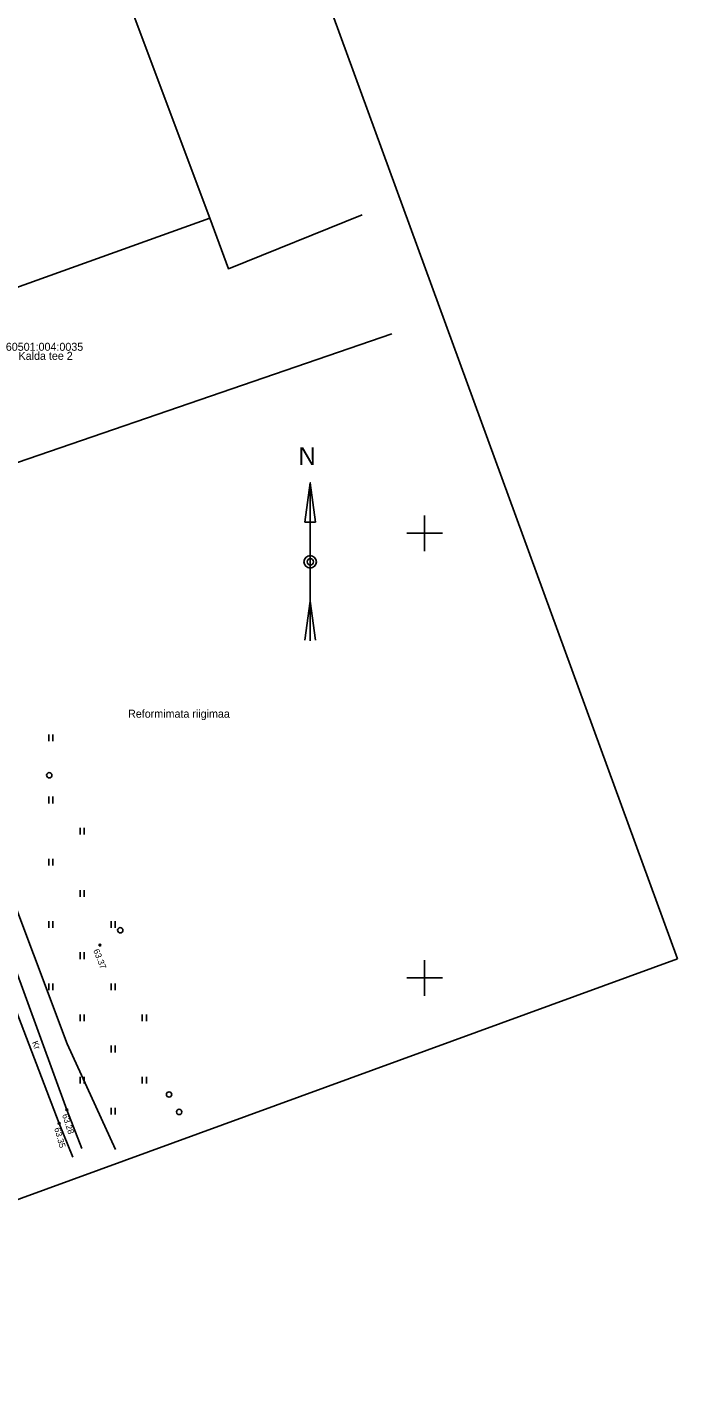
# Model space of a CAD drawing. Extents: x 635365 to 635628, y 6468353 to 6468757.
# Drawn here: x 635555.4 to 635628.4, y 6468353.1 to 6468506.9 of the extents above; entities that cross this region are included whole.
import ezdxf

# ---------------------------------------------------------------- set-up
doc = ezdxf.new("R2010")
doc.units = 0
for name, color, linetype in [('HALJASTUS', 7, 'Continuous'), ('KORGUS', 7, 'Continuous'), ('PIIR', 7, 'Continuous'), ('TEE', 7, 'Continuous'), ('VORK', 7, 'Continuous'), ('VORMISTUS', 7, 'Continuous')]:
    doc.layers.add(name, color=color, linetype=linetype)

msp = doc.modelspace()

# ---------------------------------------------------------------- linework, layer by layer
at = {"layer": 'HALJASTUS'}
for p, q in [((635557.77, 6468427.38), (635557.77, 6468426.62)), ((635558.23, 6468427.38), (635558.23, 6468426.62)), ((635557.77, 6468420.38), (635557.77, 6468419.62)), ((635558.23, 6468420.38), (635558.23, 6468419.62)), ((635561.27, 6468416.88), (635561.27, 6468416.12)), ((635561.73, 6468416.88), (635561.73, 6468416.12)), ((635557.77, 6468413.38), (635557.77, 6468412.62)), ((635558.23, 6468413.38), (635558.23, 6468412.62)), ((635561.27, 6468409.88), (635561.27, 6468409.12)), ((635561.73, 6468409.88), (635561.73, 6468409.12)), ((635557.77, 6468406.38), (635557.77, 6468405.62)), ((635558.23, 6468406.38), (635558.23, 6468405.62)), ((635564.77, 6468406.38), (635564.77, 6468405.62)), ((635565.23, 6468406.38), (635565.23, 6468405.62)), ((635561.27, 6468402.88), (635561.27, 6468402.12)), ((635561.73, 6468402.88), (635561.73, 6468402.12)), ((635557.77, 6468399.38), (635557.77, 6468398.62)), ((635558.23, 6468399.38), (635558.23, 6468398.62)), ((635564.77, 6468399.38), (635564.77, 6468398.62)), ((635565.23, 6468399.38), (635565.23, 6468398.62)), ((635561.27, 6468395.88), (635561.27, 6468395.12)), ((635561.73, 6468395.88), (635561.73, 6468395.12)), ((635568.27, 6468395.88), (635568.27, 6468395.12)), ((635568.73, 6468395.88), (635568.73, 6468395.12)), ((635564.77, 6468392.38), (635564.77, 6468391.62)), ((635565.23, 6468392.38), (635565.23, 6468391.62)), ((635561.27, 6468388.88), (635561.27, 6468388.12)), ((635561.73, 6468388.88), (635561.73, 6468388.12)), ((635568.27, 6468388.88), (635568.27, 6468388.12)), ((635568.73, 6468388.88), (635568.73, 6468388.12)), ((635564.77, 6468385.38), (635564.77, 6468384.62)), ((635565.23, 6468385.38), (635565.23, 6468384.62))]:
    msp.add_line(p, q, dxfattribs=at)
for centre in [(635557.81, 6468422.79), (635565.79, 6468405.36), (635571.28, 6468386.89), (635572.41, 6468384.92)]:
    msp.add_circle(centre, 0.3, dxfattribs=at)
at = {"layer": 'KORGUS'}
for centre in [(635563.51, 6468403.69), (635559.79, 6468385.17), (635558.93, 6468383.64)]:
    msp.add_circle(centre, 0.1, dxfattribs=at)
at = {"layer": 'PIIR'}
for points in [[(635565.25, 6468380.72), (635559.84, 6468392.57), (635533.08, 6468463.77), (635530.75, 6468462.87), (635528.78, 6468468.51), (635507.28, 6468525.2), (635505.65, 6468530.12), (635484.88, 6468585.38), (635476.24, 6468617.23), (635481.12, 6468641.95), (635485.19, 6468653.99), (635490.59, 6468667), (635497.28, 6468680.99), (635501.08, 6468691.77), (635502.77, 6468701.92), (635501.47, 6468712.44), (635498.61, 6468725.52), (635481.79, 6468750.59)], [(635592.99, 6468485.8), (635577.95, 6468479.74), (635575.86, 6468485.42), (635528.78, 6468468.51), (635530.75, 6468462.87), (635533.08, 6468463.77), (635537.43, 6468452.19), (635596.32, 6468472.44)]]:
    msp.add_lwpolyline(points, dxfattribs=at)
msp.add_lwpolyline([(635553.41, 6468543.25), (635507.28, 6468525.2), (635528.78, 6468468.51), (635575.86, 6468485.42), (635565.35, 6468513.56)], close=True, dxfattribs=at)
at = {"layer": 'TEE'}
for points in [[(635560.47, 6468379.84), (635558.93, 6468383.64), (635553.56, 6468397.69), (635548.19, 6468413.38), (635543.13, 6468425.9), (635538.39, 6468435.75), (635538.65, 6468437.91), (635540.28, 6468441.52), (635546.14, 6468445.62), (635551.19, 6468447.38)], [(635561.49, 6468380.8), (635559.79, 6468385.17), (635553.8, 6468401.6), (635548.26, 6468414.99), (635547.69, 6468416.47)]]:
    msp.add_lwpolyline(points, dxfattribs=at)
at = {"layer": 'VORK'}
for p, q in [((635600, 6468452), (635600, 6468448)), ((635598, 6468450), (635602, 6468450)), ((635600, 6468402), (635600, 6468398)), ((635598, 6468400), (635602, 6468400))]:
    msp.add_line(p, q, dxfattribs=at)
at = {"layer": 'VORMISTUS'}
for p, q in [((635562.53, 6468582.63), (635628.43, 6468402.15)), ((635587.14, 6468455.68), (635587.14, 6468437.9)), ((635586.54, 6468451.23), (635587.74, 6468451.23)), ((635494.19, 6468353.13), (635628.43, 6468402.15))]:
    msp.add_line(p, q, dxfattribs=at)
for points in [[(635586.54, 6468451.23), (635587.14, 6468455.68), (635587.74, 6468451.23)], [(635586.55, 6468437.98), (635587.14, 6468442.35), (635587.73, 6468437.98)]]:
    msp.add_lwpolyline(points, dxfattribs=at)
for radius in [0.7, 0.35]:
    msp.add_circle((635587.14, 6468446.79), radius, dxfattribs=at)

# ---------------------------------------------------------------- texts
at = {"layer": 'KORGUS'}
for s, rotation, p in [(' 63.37 ', 291.8078, (635562.64, 6468403.33)), (' 63.28 ', 288.318, (635559.16, 6468384.83)), (' 63.35 ', 285.823, (635558.29, 6468383.32))]:
    msp.add_text(s, height=0.7, rotation=rotation, dxfattribs=at).set_placement(p)
at = {"layer": 'PIIR'}
for s, p in [('60501:004:0035', (635552.93, 6468470.52)), ('Kalda tee 2', (635554.36, 6468469.5)), ('Reformimata riigimaa', (635566.67, 6468429.26))]:
    msp.add_text(s, height=0.9, dxfattribs=at).set_placement(p)
at = {"layer": 'TEE'}
msp.add_text('Kr', height=0.7, rotation=291.5338, dxfattribs=at).set_placement((635555.86, 6468392.75))
at = {"layer": 'VORMISTUS'}
msp.add_text('N', height=2, rotation=180, dxfattribs=at).set_placement((635587.76, 6468459.68))

doc.saveas('drawing.dxf')
